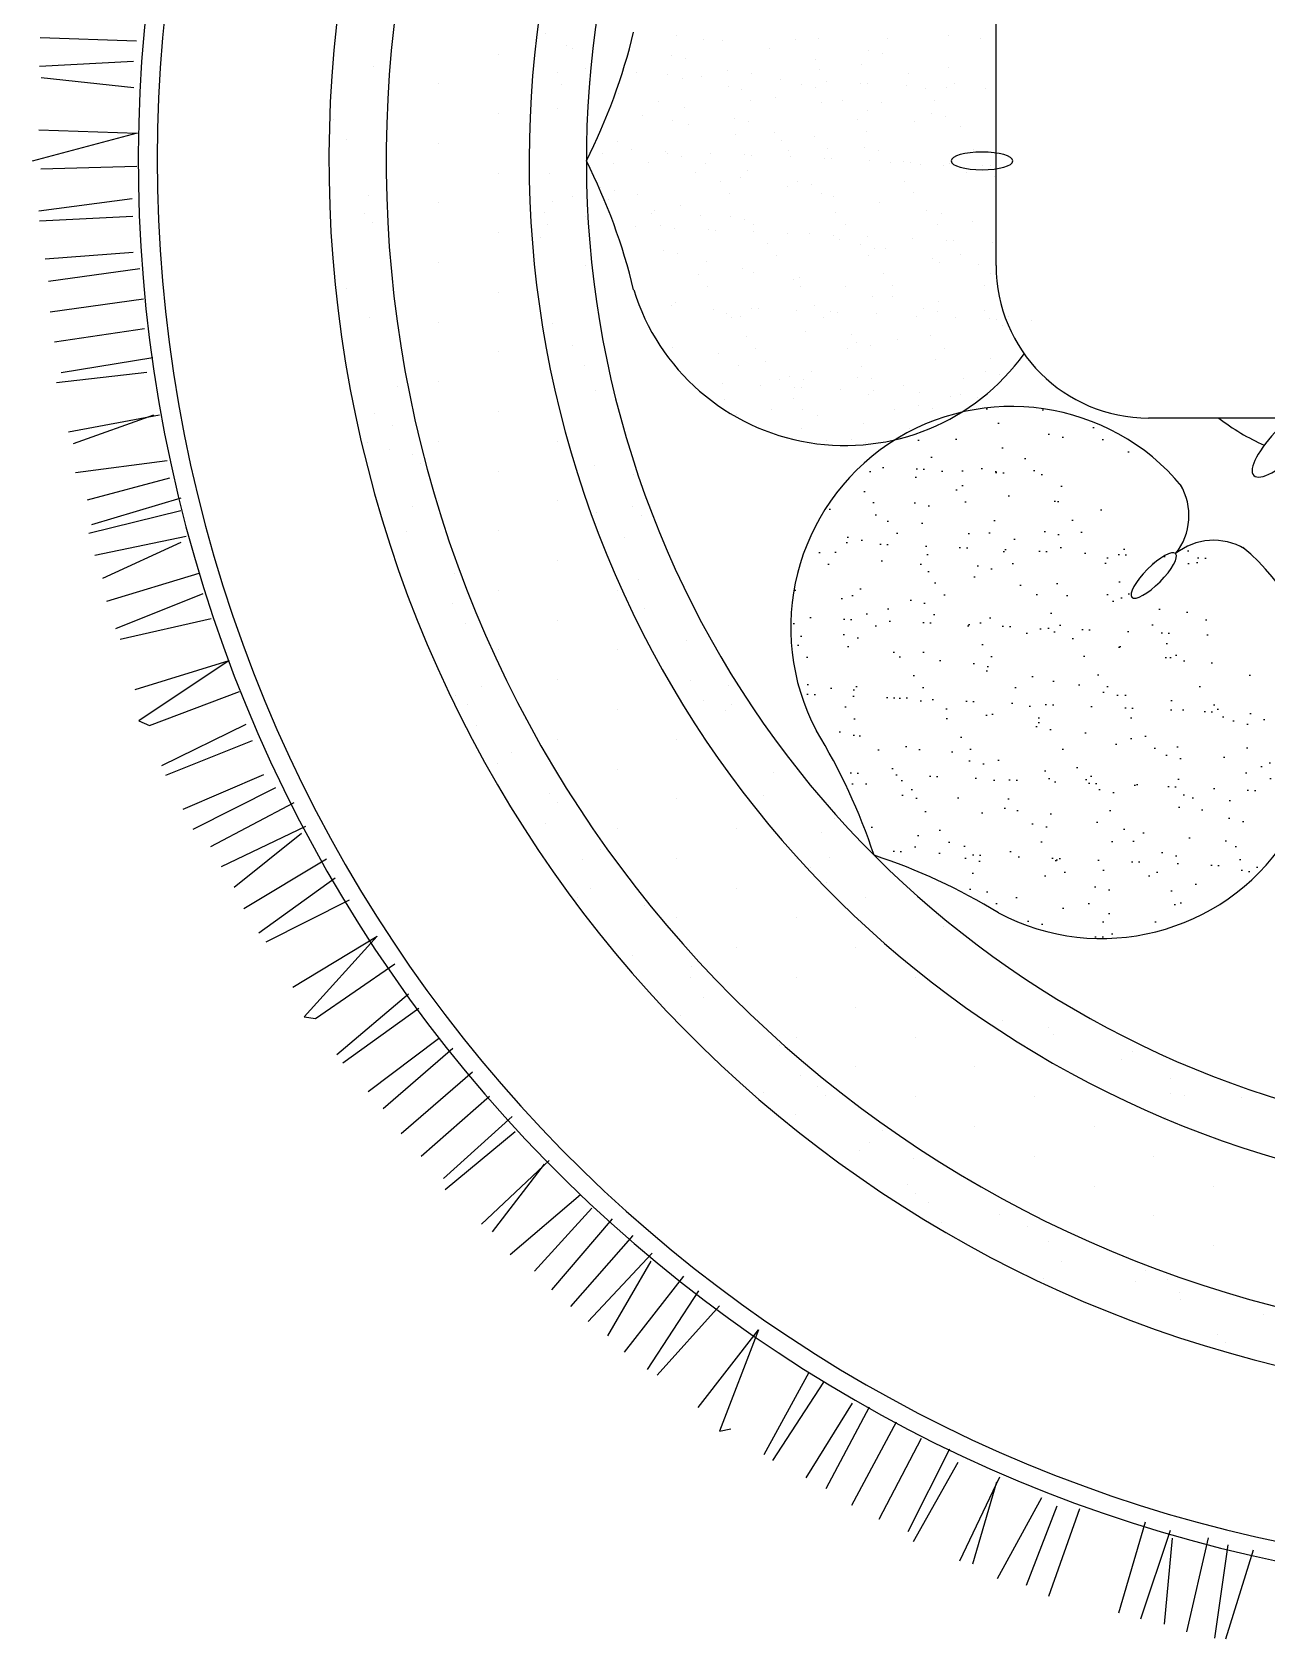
# Model space of a CAD drawing. Header units: inches. Extents: x 11.4 to 53.9, y 13.7 to 38.5.
# Drawn here: x 40.141 to 40.79, y 27.534 to 28.378 of the extents above; entities that cross this region are included whole.
import ezdxf

# ---------------------------------------------------------------- set-up
doc = ezdxf.new("R2010")
doc.units = ezdxf.units.IN
doc.header["$MEASUREMENT"] = 0
doc.layers.add('02', color=2, linetype='Continuous')
doc.layers.add('1', color=1, linetype='Continuous')

msp = doc.modelspace()

# ---------------------------------------------------------------- hatches: boundary and pattern name
at = {"layer": '1'}
h = msp.add_hatch(dxfattribs=at)
h.set_pattern_fill('AR-SAND', color=256, scale=0.016026, angle=135, style=0)
h.set_pattern_definition([(97.5, (36.244365, -28.553754), (0.02113902, 0.019800588), [0, -0.022836538, 0, -0.025540865, 0, -0.024414062]), (127.5, (36.244365, -28.553754), (0.01117995, 0.048782748), [0, -0.0123197115, 0, -0.020582933, 0, -0.00788762]), (167.5, (36.257432, -28.566821), (-0.033023276, 0.033143515), [0, -0.007512019, 0, -0.027043269, 0, -0.03530649]), (177.5, (36.257432, -28.56682), (-0.02261181, 0.04125996), [0, -0.00375601, 0, -0.017728365, 0, -0.020282452])])
edge = h.paths.add_edge_path()
edge.add_ellipse((40.73025, 28.09273), major_axis=(-0.01147, -0.01147), ratio=0.285714, start_angle=0, end_angle=180)
edge.add_ellipse((40.73025, 28.09273), major_axis=(-0.01147, -0.01147), ratio=0.285714, start_angle=-180, end_angle=0, ccw=False)
edge.add_ellipse((40.76168, 28.07932), major_axis=(-0.02255, -0.02255), ratio=1, start_angle=194.28791, end_angle=263.74494, ccw=False)
edge.add_ellipse((40.7029, 28.01815), major_axis=(-0.0821, -0.0821), ratio=1, start_angle=121.77938, end_angle=184.72393, ccw=False)
edge.add_ellipse((40.91464, 27.93044), major_axis=(0.0821, -0.0821), ratio=1, start_angle=193.22062, end_angle=211.77938)
edge.add_ellipse((40.7029, 28.01815), major_axis=(-0.0821, -0.0821), ratio=1, start_angle=17.15727, end_angle=103.22062, ccw=False)
edge.add_ellipse((40.48325, 27.64416), major_axis=(0.2247, -0.2247), ratio=1, start_angle=103.62883, end_angle=116.64845)
edge.add_line((40.5833, 27.94577), (40.71878, 28.08126))
edge = h.paths.add_edge_path()
edge.add_ellipse((40.28169, 27.84572), major_axis=(-0.2247, -0.2247), ratio=1, start_angle=153.35155, end_angle=166.37117)
edge.add_ellipse((40.65567, 28.06538), major_axis=(0.0821, -0.0821), ratio=1, start_angle=166.77938, end_angle=252.84273, ccw=False)
edge.add_ellipse((40.56797, 28.27712), major_axis=(0.0821, -0.0821), ratio=1, start_angle=-31.77938, end_angle=-13.22062)
edge.add_ellipse((40.65567, 28.06538), major_axis=(-0.0821, -0.0821), ratio=1, start_angle=175.27607, end_angle=238.22062, ccw=False)
edge.add_ellipse((40.71684, 28.12415), major_axis=(0.02255, -0.02255), ratio=1, start_angle=6.25506, end_angle=75.71209, ccw=False)
edge.add_ellipse((40.73025, 28.09273), major_axis=(-0.01147, -0.01147), ratio=0.285714, start_angle=180, end_angle=360)
edge.add_ellipse((40.73025, 28.09273), major_axis=(-0.01147, -0.01147), ratio=0.285714, start_angle=0, end_angle=180, ccw=False)
edge.add_line((40.71878, 28.08126), (40.5833, 27.94577))

# ---------------------------------------------------------------- linework, layer by layer
at = {"layer": '02'}
for p, q in [((40.64738, 28.25558, 0.34286), (40.64738, 30.17866, 0.34286)), ((40.19594, 28.3735, 0.34286), (40.14529, 28.37524, 0.34286)), ((40.14451, 28.32676, 0.34286), (40.19624, 28.32507, 0.34286)), ((40.14554, 28.30635, 0.34286), (40.19603, 28.30783, 0.34286)), ((40.19353, 28.29051, 0.34286), (40.14463, 28.28419, 0.34286)), ((40.19399, 28.2813, 0.34286), (40.14491, 28.27882, 0.34286)), ((40.1496, 28.24734, 0.34286), (40.19768, 28.25408, 0.34286)), ((40.20005, 28.22236, 0.34286), (40.15273, 28.21535, 0.34286)), ((40.20436, 28.20705, 0.34286), (40.15634, 28.19924, 0.34286)), ((40.16006, 28.1682, 0.34286), (40.20802, 28.17709, 0.34286)), ((42.06965, 28.17545, 0.34286), (40.72751, 28.17545, 0.34286)), ((40.21202, 28.15295, 0.34286), (40.16389, 28.14667, 0.34286)), ((40.21916, 28.1333, 0.34286), (40.17219, 28.11939, 0.34286)), ((40.2191, 28.12665, 0.34286), (40.1709, 28.1148, 0.34286)), ((40.21911, 28.1101, 0.34286), (40.17791, 28.09111, 0.34286)), ((40.22862, 28.09379, 0.34286), (40.18014, 28.079, 0.34286)), ((40.19513, 28.03289, 0.34286), (40.24461, 28.04807, 0.34286)), ((40.20273, 28.01392, 0.34286), (40.25001, 28.0317, 0.34286)), ((40.19714, 28.01632, 0.34286), (40.20273, 28.01392, 0.34286)), ((40.25326, 28.0145, 0.34286), (40.20906, 27.99267, 0.34286)), ((40.25669, 28.00594, 0.34286), (40.21106, 27.98767, 0.34286)), ((40.22571, 27.95942, 0.34286), (40.269, 27.98139, 0.34286)), ((40.27855, 27.97332, 0.34286), (40.23465, 27.95017, 0.34286)), ((40.28256, 27.95726, 0.34286), (40.24717, 27.92888, 0.34286)), ((40.29573, 27.94373, 0.34286), (40.25226, 27.91767, 0.34286)), ((40.27795, 27.87654, 0.34286), (40.3223, 27.90323, 0.34286)), ((40.28991, 27.85998, 0.34286), (40.33149, 27.88865, 0.34286)), ((40.3388, 27.87275, 0.34286), (40.30118, 27.84088, 0.34286)), ((40.34419, 27.86527, 0.34286), (40.30433, 27.83652, 0.34286)), ((40.2839, 27.86095, 0.34286), (40.28991, 27.85998, 0.34286)), ((40.32538, 27.81264, 0.34286), (40.36207, 27.84442, 0.34286)), ((40.3813, 27.81908, 0.34286), (40.34539, 27.78748, 0.34286)), ((40.39324, 27.80857, 0.34286), (40.35717, 27.77592, 0.34286)), ((40.37716, 27.75189, 0.34286), (40.4126, 27.78541, 0.34286)), ((40.42906, 27.76731, 0.34286), (40.39208, 27.73589, 0.34286)), ((40.44574, 27.7547, 0.34286), (40.41387, 27.7175, 0.34286)), ((40.45652, 27.74608, 0.34286), (40.42392, 27.70865, 0.34286)), ((40.46605, 27.73255, 0.34286), (40.44327, 27.69331, 0.34286)), ((40.48321, 27.72468, 0.34286), (40.45207, 27.68469, 0.34286)), ((40.49087, 27.65561, 0.34286), (40.5226, 27.69649, 0.34286)), ((40.54898, 27.67402, 0.34286), (40.5254, 27.63072, 0.34286)), ((40.55671, 27.66899, 0.34286), (40.52991, 27.62779, 0.34286)), ((40.55815, 27.61312, 0.34286), (40.58091, 27.656, 0.34286)), ((40.50205, 27.64321, 0.34286), (40.50799, 27.64447, 0.34286)), ((40.60799, 27.6393, 0.34286), (40.58589, 27.59687, 0.34286)), ((40.62292, 27.6338, 0.34286), (40.60106, 27.59034, 0.34286)), ((40.62837, 27.57514, 0.34286), (40.64932, 27.61919, 0.34286)), ((40.67121, 27.60825, 0.34286), (40.64805, 27.5656, 0.34286)), ((40.69131, 27.6025, 0.34286), (40.67501, 27.55631, 0.34286)), ((40.72564, 27.59533, 0.34286), (40.71176, 27.54768, 0.34286)), ((40.73998, 27.58705, 0.34286), (40.73577, 27.54188, 0.34286)), ((40.75886, 27.58711, 0.34286), (40.74737, 27.53775, 0.34286))]:
    msp.add_line(p, q, dxfattribs=at)
for centre, radius, start, end in [((40.4919, 26.03616, 0.34286), 2.39101, 63.47275, 86.2716), ((40.72751, 28.25558, 0.34286), 0.08013, 180, 270)]:
    msp.add_arc(centre, radius, start, end, dxfattribs=at)
at = {"layer": '1'}
for p, q in [((40.4108, 28.3773, 0.34286), (40.4108, 28.3773, 0.34286)), ((40.4216, 28.37118, 0.34286), (40.4216, 28.37118, 0.34286)), ((40.42498, 28.36966, 0.34286), (40.42498, 28.36966, 0.34286)), ((40.47978, 28.37655, 0.34286), (40.47978, 28.37655, 0.34286)), ((40.49359, 28.37436, 0.34286), (40.49359, 28.37436, 0.34286)), ((40.5039, 28.37371, 0.34286), (40.5039, 28.37371, 0.34286)), ((40.52823, 28.36931, 0.34286), (40.52823, 28.36931, 0.34286)), ((40.54213, 28.37445, 0.34286), (40.54213, 28.37445, 0.34286)), ((40.55395, 28.37456, 0.34286), (40.55395, 28.37456, 0.34286)), ((40.58035, 28.3687, 0.34286), (40.58035, 28.3687, 0.34286)), ((40.59044, 28.37484, 0.34286), (40.59044, 28.37484, 0.34286)), ((40.62228, 28.37634, 0.34286), (40.62228, 28.37634, 0.34286)), ((40.63898, 28.37493, 0.34286), (40.63898, 28.37493, 0.34286)), ((40.19434, 28.36265, 0.34286), (40.14497, 28.36015, 0.34286)), ((40.38588, 28.36667, 0.34286), (40.38588, 28.36667, 0.34286)), ((40.47696, 28.3658, 0.34286), (40.47696, 28.3658, 0.34286)), ((40.48429, 28.36417, 0.34286), (40.48429, 28.36417, 0.34286)), ((40.5527, 28.36379, 0.34286), (40.5527, 28.36379, 0.34286)), ((40.57682, 28.36095, 0.34286), (40.57682, 28.36095, 0.34286)), ((40.58768, 28.36708, 0.34286), (40.58768, 28.36708, 0.34286)), ((40.1457, 28.35427, 0.34286), (40.19441, 28.34903, 0.34286)), ((40.32026, 28.35997, 0.34286), (40.32026, 28.35997, 0.34286)), ((40.41676, 28.35681, 0.34286), (40.41676, 28.35681, 0.34286)), ((40.43171, 28.3591, 0.34286), (40.43171, 28.3591, 0.34286)), ((40.43363, 28.35238, 0.34286), (40.43363, 28.35238, 0.34286)), ((40.45864, 28.35675, 0.34286), (40.45864, 28.35675, 0.34286)), ((40.47497, 28.35573, 0.34286), (40.47497, 28.35573, 0.34286)), ((40.48276, 28.35391, 0.34286), (40.48276, 28.35391, 0.34286)), ((40.49269, 28.35496, 0.34286), (40.49269, 28.35496, 0.34286)), ((40.50612, 28.35803, 0.34286), (40.50612, 28.35803, 0.34286)), ((40.51876, 28.35653, 0.34286), (40.51876, 28.35653, 0.34286)), ((40.53441, 28.35314, 0.34286), (40.53441, 28.35314, 0.34286)), ((40.55443, 28.35842, 0.34286), (40.55443, 28.35842, 0.34286)), ((40.55843, 28.35209, 0.34286), (40.55843, 28.35209, 0.34286)), ((40.60114, 28.35654, 0.34286), (40.60114, 28.35654, 0.34286)), ((40.62215, 28.35943, 0.34286), (40.62215, 28.35943, 0.34286)), ((40.35458, 28.35102, 0.34286), (40.35458, 28.35102, 0.34286)), ((40.41892, 28.35083, 0.34286), (40.41892, 28.35083, 0.34286)), ((40.44911, 28.34615, 0.34286), (40.44911, 28.34615, 0.34286)), ((40.50709, 28.34951, 0.34286), (40.50709, 28.34951, 0.34286)), ((40.51362, 28.34825, 0.34286), (40.51362, 28.34825, 0.34286)), ((40.53156, 28.34399, 0.34286), (40.53156, 28.34399, 0.34286)), ((40.54517, 28.35068, 0.34286), (40.54517, 28.35068, 0.34286)), ((40.5525, 28.34905, 0.34286), (40.5525, 28.34905, 0.34286)), ((40.57614, 28.35132, 0.34286), (40.57614, 28.35132, 0.34286)), ((40.57989, 28.35115, 0.34286), (40.57989, 28.35115, 0.34286)), ((40.60016, 28.35027, 0.34286), (40.60016, 28.35027, 0.34286)), ((40.61047, 28.34873, 0.34286), (40.61047, 28.34873, 0.34286)), ((40.62162, 28.34933, 0.34286), (40.62162, 28.34933, 0.34286)), ((40.62562, 28.35102, 0.34286), (40.62562, 28.35102, 0.34286)), ((40.64188, 28.34845, 0.34286), (40.64188, 28.34845, 0.34286)), ((40.38588, 28.33537, 0.34286), (40.38588, 28.33537, 0.34286)), ((40.41721, 28.33779, 0.34286), (40.41721, 28.33779, 0.34286)), ((40.47011, 28.3416, 0.34286), (40.47011, 28.3416, 0.34286)), ((40.48358, 28.33851, 0.34286), (40.48358, 28.33851, 0.34286)), ((40.51842, 28.34199, 0.34286), (40.51842, 28.34199, 0.34286)), ((40.55568, 28.34115, 0.34286), (40.55568, 28.34115, 0.34286)), ((40.56696, 28.34209, 0.34286), (40.56696, 28.34209, 0.34286)), ((40.58001, 28.33674, 0.34286), (40.58001, 28.33674, 0.34286)), ((40.58697, 28.34141, 0.34286), (40.58697, 28.34141, 0.34286)), ((40.61337, 28.33556, 0.34286), (40.61337, 28.33556, 0.34286)), ((40.61527, 28.34248, 0.34286), (40.61527, 28.34248, 0.34286)), ((40.29944, 28.33213, 0.34286), (40.29944, 28.33213, 0.34286)), ((40.46162, 28.33411, 0.34286), (40.46162, 28.33411, 0.34286)), ((40.47761, 28.33183, 0.34286), (40.47761, 28.33183, 0.34286)), ((40.48595, 28.32971, 0.34286), (40.48595, 28.32971, 0.34286)), ((40.50998, 28.33266, 0.34286), (40.50998, 28.33266, 0.34286)), ((40.51732, 28.33103, 0.34286), (40.51732, 28.33103, 0.34286)), ((40.57446, 28.33231, 0.34286), (40.57446, 28.33231, 0.34286)), ((40.60448, 28.33122, 0.34286), (40.60448, 28.33122, 0.34286)), ((40.62071, 28.33393, 0.34286), (40.62071, 28.33393, 0.34286)), ((40.6286, 28.32838, 0.34286), (40.6286, 28.32838, 0.34286)), ((40.19624, 28.32507, 0.34286), (40.14103, 28.31043, 0.34286)), ((40.30616, 28.32157, 0.34286), (40.30616, 28.32157, 0.34286)), ((40.35458, 28.31972, 0.34286), (40.35458, 28.31972, 0.34286)), ((40.4484, 28.32049, 0.34286), (40.4484, 28.32049, 0.34286)), ((40.51042, 28.32419, 0.34286), (40.51042, 28.32419, 0.34286)), ((40.53095, 28.32567, 0.34286), (40.53095, 28.32567, 0.34286)), ((40.53454, 28.32135, 0.34286), (40.53454, 28.32135, 0.34286)), ((40.55179, 28.32339, 0.34286), (40.55179, 28.32339, 0.34286)), ((40.57926, 28.32606, 0.34286), (40.57926, 28.32606, 0.34286)), ((40.4356, 28.31718, 0.34286), (40.4356, 28.31718, 0.34286)), ((40.44048, 28.31431, 0.34286), (40.44048, 28.31431, 0.34286)), ((40.45586, 28.3163, 0.34286), (40.45586, 28.3163, 0.34286)), ((40.46481, 28.30991, 0.34286), (40.46481, 28.30991, 0.34286)), ((40.47357, 28.31552, 0.34286), (40.47357, 28.31552, 0.34286)), ((40.4748, 28.31463, 0.34286), (40.4748, 28.31463, 0.34286)), ((40.48214, 28.31301, 0.34286), (40.48214, 28.31301, 0.34286)), ((40.49759, 28.31447, 0.34286), (40.49759, 28.31447, 0.34286)), ((40.5153, 28.3137, 0.34286), (40.5153, 28.3137, 0.34286)), ((40.51905, 28.31354, 0.34286), (40.51905, 28.31354, 0.34286)), ((40.53845, 28.31589, 0.34286), (40.53845, 28.31589, 0.34286)), ((40.53931, 28.31265, 0.34286), (40.53931, 28.31265, 0.34286)), ((40.55702, 28.31188, 0.34286), (40.55702, 28.31188, 0.34286)), ((40.55887, 28.31694, 0.34286), (40.55887, 28.31694, 0.34286)), ((40.56078, 28.31171, 0.34286), (40.56078, 28.31171, 0.34286)), ((40.57819, 28.31754, 0.34286), (40.57819, 28.31754, 0.34286)), ((40.58104, 28.31083, 0.34286), (40.58104, 28.31083, 0.34286)), ((40.58552, 28.31591, 0.34286), (40.58552, 28.31591, 0.34286)), ((40.59179, 28.30973, 0.34286), (40.59179, 28.30973, 0.34286)), ((40.59875, 28.31006, 0.34286), (40.59875, 28.31006, 0.34286)), ((40.6025, 28.30989, 0.34286), (40.6025, 28.30989, 0.34286)), ((40.6353, 28.31637, 0.34286), (40.6353, 28.31637, 0.34286)), ((40.38588, 28.30407, 0.34286), (40.38588, 28.30407, 0.34286)), ((40.41273, 28.30378, 0.34286), (40.41273, 28.30378, 0.34286)), ((40.4464, 28.30915, 0.34286), (40.4464, 28.30915, 0.34286)), ((40.48928, 28.30439, 0.34286), (40.48928, 28.30439, 0.34286)), ((40.49494, 28.30924, 0.34286), (40.49494, 28.30924, 0.34286)), ((40.5134, 28.30155, 0.34286), (40.5134, 28.30155, 0.34286)), ((40.5166, 28.30537, 0.34286), (40.5166, 28.30537, 0.34286)), ((40.60746, 28.30858, 0.34286), (40.60746, 28.30858, 0.34286)), ((40.61999, 28.30827, 0.34286), (40.61999, 28.30827, 0.34286)), ((40.62277, 28.30901, 0.34286), (40.62277, 28.30901, 0.34286)), ((40.63179, 28.30417, 0.34286), (40.63179, 28.30417, 0.34286)), ((40.64048, 28.30823, 0.34286), (40.64048, 28.30823, 0.34286)), ((40.64423, 28.30807, 0.34286), (40.64423, 28.30807, 0.34286)), ((40.6464, 28.30241, 0.34286), (40.6464, 28.30241, 0.34286)), ((40.43962, 28.29661, 0.34286), (40.43962, 28.29661, 0.34286)), ((40.44695, 28.29499, 0.34286), (40.44695, 28.29499, 0.34286)), ((40.45893, 28.29282, 0.34286), (40.45893, 28.29282, 0.34286)), ((40.50244, 28.29947, 0.34286), (40.50244, 28.29947, 0.34286)), ((40.50724, 28.29321, 0.34286), (40.50724, 28.29321, 0.34286)), ((40.53773, 28.29714, 0.34286), (40.53773, 28.29714, 0.34286)), ((40.54301, 28.29951, 0.34286), (40.54301, 28.29951, 0.34286)), ((40.55034, 28.29789, 0.34286), (40.55034, 28.29789, 0.34286)), ((40.55578, 28.2933, 0.34286), (40.55578, 28.2933, 0.34286)), ((40.59929, 28.29995, 0.34286), (40.59929, 28.29995, 0.34286)), ((40.60409, 28.29369, 0.34286), (40.60409, 28.29369, 0.34286)), ((40.31782, 28.29234, 0.34286), (40.31782, 28.29234, 0.34286)), ((40.35458, 28.28842, 0.34286), (40.35458, 28.28842, 0.34286)), ((40.41432, 28.28918, 0.34286), (40.41432, 28.28918, 0.34286)), ((40.42484, 28.29168, 0.34286), (40.42484, 28.29168, 0.34286)), ((40.44367, 28.29011, 0.34286), (40.44367, 28.29011, 0.34286)), ((40.46814, 28.28459, 0.34286), (40.46814, 28.28459, 0.34286)), ((40.48142, 28.28734, 0.34286), (40.48142, 28.28734, 0.34286)), ((40.5622, 28.29162, 0.34286), (40.5622, 28.29162, 0.34286)), ((40.58632, 28.28878, 0.34286), (40.58632, 28.28878, 0.34286)), ((40.61065, 28.28437, 0.34286), (40.61065, 28.28437, 0.34286)), ((40.31558, 28.28269, 0.34286), (40.31558, 28.28269, 0.34286)), ((40.31981, 28.27808, 0.34286), (40.31981, 28.27808, 0.34286)), ((40.41005, 28.28342, 0.34286), (40.41005, 28.28342, 0.34286)), ((40.41166, 28.2771, 0.34286), (40.41166, 28.2771, 0.34286)), ((40.43157, 28.28112, 0.34286), (40.43157, 28.28112, 0.34286)), ((40.45821, 28.27592, 0.34286), (40.45821, 28.27592, 0.34286)), ((40.46643, 28.28305, 0.34286), (40.46643, 28.28305, 0.34286)), ((40.47123, 28.27679, 0.34286), (40.47123, 28.27679, 0.34286)), ((40.49226, 28.28174, 0.34286), (40.49226, 28.28174, 0.34286)), ((40.50782, 28.28149, 0.34286), (40.50782, 28.28149, 0.34286)), ((40.51516, 28.27986, 0.34286), (40.51516, 28.27986, 0.34286)), ((40.51977, 28.27688, 0.34286), (40.51977, 28.27688, 0.34286)), ((40.56328, 28.28353, 0.34286), (40.56328, 28.28353, 0.34286)), ((40.56808, 28.27727, 0.34286), (40.56808, 28.27727, 0.34286)), ((40.61662, 28.27736, 0.34286), (40.61662, 28.27736, 0.34286)), ((40.61855, 28.28277, 0.34286), (40.61855, 28.28277, 0.34286)), ((40.63512, 28.27885, 0.34286), (40.63512, 28.27885, 0.34286)), ((40.38588, 28.27277, 0.34286), (40.38588, 28.27277, 0.34286)), ((40.40833, 28.27039, 0.34286), (40.40833, 28.27039, 0.34286)), ((40.47847, 28.27504, 0.34286), (40.47847, 28.27504, 0.34286)), ((40.49618, 28.27426, 0.34286), (40.49618, 28.27426, 0.34286)), ((40.49993, 28.2741, 0.34286), (40.49993, 28.2741, 0.34286)), ((40.5202, 28.27321, 0.34286), (40.5202, 28.27321, 0.34286)), ((40.53791, 28.27244, 0.34286), (40.53791, 28.27244, 0.34286)), ((40.54963, 28.27222, 0.34286), (40.54963, 28.27222, 0.34286)), ((40.56192, 28.27139, 0.34286), (40.56192, 28.27139, 0.34286)), ((40.56518, 28.26898, 0.34286), (40.56518, 28.26898, 0.34286)), ((40.57964, 28.27062, 0.34286), (40.57964, 28.27062, 0.34286)), ((40.60365, 28.26957, 0.34286), (40.60365, 28.26957, 0.34286)), ((40.62136, 28.2688, 0.34286), (40.62136, 28.2688, 0.34286)), ((40.62512, 28.26863, 0.34286), (40.62512, 28.26863, 0.34286)), ((40.64538, 28.26775, 0.34286), (40.64538, 28.26775, 0.34286)), ((40.14793, 28.2591, 0.34286), (40.19402, 28.26251, 0.34286)), ((40.47264, 28.26347, 0.34286), (40.47264, 28.26347, 0.34286)), ((40.47998, 28.26184, 0.34286), (40.47998, 28.26184, 0.34286)), ((40.52727, 28.26711, 0.34286), (40.52727, 28.26711, 0.34286)), ((40.53207, 28.26085, 0.34286), (40.53207, 28.26085, 0.34286)), ((40.57603, 28.26637, 0.34286), (40.57603, 28.26637, 0.34286)), ((40.58061, 28.26094, 0.34286), (40.58061, 28.26094, 0.34286)), ((40.58336, 28.26474, 0.34286), (40.58336, 28.26474, 0.34286)), ((40.58951, 28.26457, 0.34286), (40.58951, 28.26457, 0.34286)), ((40.61398, 28.25905, 0.34286), (40.61398, 28.25905, 0.34286)), ((40.62893, 28.26133, 0.34286), (40.62893, 28.26133, 0.34286)), ((40.35458, 28.25712, 0.34286), (40.35458, 28.25712, 0.34286)), ((40.43162, 28.25532, 0.34286), (40.43162, 28.25532, 0.34286)), ((40.49126, 28.25069, 0.34286), (40.49126, 28.25069, 0.34286)), ((40.49545, 28.25754, 0.34286), (40.49545, 28.25754, 0.34286)), ((40.51445, 28.2542, 0.34286), (40.51445, 28.2542, 0.34286)), ((40.51992, 28.25202, 0.34286), (40.51992, 28.25202, 0.34286)), ((40.58811, 28.25117, 0.34286), (40.58811, 28.25117, 0.34286)), ((40.61783, 28.2571, 0.34286), (40.61783, 28.2571, 0.34286)), ((40.6381, 28.25621, 0.34286), (40.6381, 28.25621, 0.34286)), ((40.64424, 28.25125, 0.34286), (40.64424, 28.25125, 0.34286)), ((40.30602, 28.24359, 0.34286), (40.30602, 28.24359, 0.34286)), ((40.49606, 28.24443, 0.34286), (40.49606, 28.24443, 0.34286)), ((40.54085, 28.24835, 0.34286), (40.54085, 28.24835, 0.34286)), ((40.54404, 28.24918, 0.34286), (40.54404, 28.24918, 0.34286)), ((40.5446, 28.24452, 0.34286), (40.5446, 28.24452, 0.34286)), ((40.56837, 28.24477, 0.34286), (40.56837, 28.24477, 0.34286)), ((40.59291, 28.24491, 0.34286), (40.59291, 28.24491, 0.34286)), ((40.64146, 28.245, 0.34286), (40.64146, 28.245, 0.34286)), ((40.15042, 28.23124, 0.34286), (40.19956, 28.23803, 0.34286)), ((40.38588, 28.24147, 0.34286), (40.38588, 28.24147, 0.34286)), ((40.47707, 28.23482, 0.34286), (40.47707, 28.23482, 0.34286)), ((40.47926, 28.23618, 0.34286), (40.47926, 28.23618, 0.34286)), ((40.5521, 28.23475, 0.34286), (40.5521, 28.23475, 0.34286)), ((40.58265, 28.23908, 0.34286), (40.58265, 28.23908, 0.34286)), ((40.59284, 28.23925, 0.34286), (40.59284, 28.23925, 0.34286)), ((40.61696, 28.23641, 0.34286), (40.61696, 28.23641, 0.34286)), ((40.31813, 28.22828, 0.34286), (40.31813, 28.22828, 0.34286)), ((40.35458, 28.22582, 0.34286), (40.35458, 28.22582, 0.34286)), ((40.49878, 28.23222, 0.34286), (40.49878, 28.23222, 0.34286)), ((40.50567, 28.23032, 0.34286), (40.50567, 28.23032, 0.34286)), ((40.50859, 28.2281, 0.34286), (40.50859, 28.2281, 0.34286)), ((40.513, 28.2287, 0.34286), (40.513, 28.2287, 0.34286)), ((40.51879, 28.233, 0.34286), (40.51879, 28.233, 0.34286)), ((40.52255, 28.23284, 0.34286), (40.52255, 28.23284, 0.34286)), ((40.54281, 28.23195, 0.34286), (40.54281, 28.23195, 0.34286)), ((40.5569, 28.22849, 0.34286), (40.5569, 28.22849, 0.34286)), ((40.56052, 28.23118, 0.34286), (40.56052, 28.23118, 0.34286)), ((40.56427, 28.23102, 0.34286), (40.56427, 28.23102, 0.34286)), ((40.58454, 28.23013, 0.34286), (40.58454, 28.23013, 0.34286)), ((40.60544, 28.22858, 0.34286), (40.60544, 28.22858, 0.34286)), ((40.60905, 28.23323, 0.34286), (40.60905, 28.23323, 0.34286)), ((40.61639, 28.2316, 0.34286), (40.61639, 28.2316, 0.34286)), ((40.62626, 28.22831, 0.34286), (40.62626, 28.22831, 0.34286)), ((40.64129, 28.23201, 0.34286), (40.64129, 28.23201, 0.34286)), ((40.64398, 28.22754, 0.34286), (40.64398, 28.22754, 0.34286)), ((40.64773, 28.22737, 0.34286), (40.64773, 28.22737, 0.34286)), ((40.65376, 28.22897, 0.34286), (40.65376, 28.22897, 0.34286)), ((40.66576, 28.22648, 0.34286), (40.66576, 28.22648, 0.34286)), ((40.41463, 28.22513, 0.34286), (40.41463, 28.22513, 0.34286)), ((40.51609, 28.21833, 0.34286), (40.51609, 28.21833, 0.34286)), ((40.54747, 28.22106, 0.34286), (40.54747, 28.22106, 0.34286)), ((40.5717, 28.21945, 0.34286), (40.5717, 28.21945, 0.34286)), ((40.61294, 28.21881, 0.34286), (40.61294, 28.21881, 0.34286)), ((40.65086, 28.22396, 0.34286), (40.65086, 28.22396, 0.34286)), ((40.38588, 28.21017, 0.34286), (40.38588, 28.21017, 0.34286)), ((40.4247, 28.2137, 0.34286), (40.4247, 28.2137, 0.34286)), ((40.47258, 28.21168, 0.34286), (40.47258, 28.21168, 0.34286)), ((40.47764, 28.21242, 0.34286), (40.47764, 28.21242, 0.34286)), ((40.50176, 28.20958, 0.34286), (40.50176, 28.20958, 0.34286)), ((40.52089, 28.21207, 0.34286), (40.52089, 28.21207, 0.34286)), ((40.56943, 28.21216, 0.34286), (40.56943, 28.21216, 0.34286)), ((40.57387, 28.2152, 0.34286), (40.57387, 28.2152, 0.34286)), ((40.58121, 28.21358, 0.34286), (40.58121, 28.21358, 0.34286)), ((40.59582, 28.21661, 0.34286), (40.59582, 28.21661, 0.34286)), ((40.62015, 28.21221, 0.34286), (40.62015, 28.21221, 0.34286)), ((40.43143, 28.20314, 0.34286), (40.43143, 28.20314, 0.34286)), ((40.48008, 28.2019, 0.34286), (40.48008, 28.2019, 0.34286)), ((40.51229, 28.20303, 0.34286), (40.51229, 28.20303, 0.34286)), ((40.52609, 28.20517, 0.34286), (40.52609, 28.20517, 0.34286)), ((40.57693, 28.20239, 0.34286), (40.57693, 28.20239, 0.34286)), ((40.61567, 28.20594, 0.34286), (40.61567, 28.20594, 0.34286)), ((40.64208, 28.20008, 0.34286), (40.64208, 28.20008, 0.34286)), ((40.64462, 28.20668, 0.34286), (40.64462, 28.20668, 0.34286)), ((40.20121, 28.19934, 0.34286), (40.15381, 28.19386, 0.34286)), ((40.33319, 28.19206, 0.34286), (40.33319, 28.19206, 0.34286)), ((40.33764, 28.19396, 0.34286), (40.33764, 28.19396, 0.34286)), ((40.35458, 28.19452, 0.34286), (40.35458, 28.19452, 0.34286)), ((40.50343, 28.1934, 0.34286), (40.50343, 28.1934, 0.34286)), ((40.52369, 28.19252, 0.34286), (40.52369, 28.19252, 0.34286)), ((40.53342, 28.19574, 0.34286), (40.53342, 28.19574, 0.34286)), ((40.53869, 28.19718, 0.34286), (40.53869, 28.19718, 0.34286)), ((40.54141, 28.19174, 0.34286), (40.54141, 28.19174, 0.34286)), ((40.54516, 28.19158, 0.34286), (40.54516, 28.19158, 0.34286)), ((40.54602, 28.19555, 0.34286), (40.54602, 28.19555, 0.34286)), ((40.55056, 28.19965, 0.34286), (40.55056, 28.19965, 0.34286)), ((40.57468, 28.19681, 0.34286), (40.57468, 28.19681, 0.34286)), ((40.58173, 28.19613, 0.34286), (40.58173, 28.19613, 0.34286)), ((40.59901, 28.1924, 0.34286), (40.59901, 28.1924, 0.34286)), ((40.63028, 28.19622, 0.34286), (40.63028, 28.19622, 0.34286)), ((40.64941, 28.19846, 0.34286), (40.64941, 28.19846, 0.34286)), ((40.43696, 28.18978, 0.34286), (40.43696, 28.18978, 0.34286)), ((40.50495, 28.18537, 0.34286), (40.50495, 28.18537, 0.34286)), ((40.54092, 28.18596, 0.34286), (40.54092, 28.18596, 0.34286)), ((40.56542, 28.19069, 0.34286), (40.56542, 28.19069, 0.34286)), ((40.58049, 28.18791, 0.34286), (40.58049, 28.18791, 0.34286)), ((40.58313, 28.18992, 0.34286), (40.58313, 28.18992, 0.34286)), ((40.60715, 28.18887, 0.34286), (40.60715, 28.18887, 0.34286)), ((40.62348, 28.18688, 0.34286), (40.62348, 28.18688, 0.34286)), ((40.62861, 28.18793, 0.34286), (40.62861, 28.18793, 0.34286)), ((40.63778, 28.18645, 0.34286), (40.63778, 28.18645, 0.34286)), ((40.2048, 28.17693, 0.34286), (40.16253, 28.16187, 0.34286)), ((40.32067, 28.17788, 0.34286), (40.32067, 28.17788, 0.34286)), ((40.38588, 28.17887, 0.34286), (40.38588, 28.17887, 0.34286)), ((40.51084, 28.17753, 0.34286), (40.51084, 28.17753, 0.34286)), ((40.52942, 28.17985, 0.34286), (40.52942, 28.17985, 0.34286)), ((40.54572, 28.17971, 0.34286), (40.54572, 28.17971, 0.34286)), ((40.55354, 28.17701, 0.34286), (40.55354, 28.17701, 0.34286)), ((40.59426, 28.1798, 0.34286), (40.59426, 28.1798, 0.34286)), ((40.60689, 28.18206, 0.34286), (40.60689, 28.18206, 0.34286)), ((40.61423, 28.18043, 0.34286), (40.61423, 28.18043, 0.34286)), ((40.33051, 28.17171, 0.34286), (40.33051, 28.17171, 0.34286)), ((40.54531, 28.16989, 0.34286), (40.54531, 28.16989, 0.34286)), ((40.57787, 28.1726, 0.34286), (40.57787, 28.1726, 0.34286)), ((40.60176, 28.17003, 0.34286), (40.60176, 28.17003, 0.34286)), ((40.3173, 28.16274, 0.34286), (40.3173, 28.16274, 0.34286)), ((40.32879, 28.15867, 0.34286), (40.32879, 28.15867, 0.34286)), ((40.35458, 28.16322, 0.34286), (40.35458, 28.16322, 0.34286)), ((40.41718, 28.16322, 0.34286), (40.41718, 28.16322, 0.34286)), ((40.55825, 28.16338, 0.34286), (40.55825, 28.16338, 0.34286)), ((40.57171, 28.16404, 0.34286), (40.57171, 28.16404, 0.34286)), ((40.57905, 28.16241, 0.34286), (40.57905, 28.16241, 0.34286)), ((40.34064, 28.15609, 0.34286), (40.34064, 28.15609, 0.34286)), ((40.34487, 28.15148, 0.34286), (40.34487, 28.15148, 0.34286)), ((40.43671, 28.15051, 0.34286), (40.43671, 28.15051, 0.34286)), ((40.21325, 28.14378, 0.34286), (40.17, 28.13236, 0.34286)), ((40.38588, 28.14757, 0.34286), (40.38588, 28.14757, 0.34286)), ((40.45677, 28.14589, 0.34286), (40.45677, 28.14589, 0.34286)), ((40.32431, 28.12466, 0.34286), (40.32431, 28.12466, 0.34286)), ((40.34077, 28.12888, 0.34286), (40.34077, 28.12888, 0.34286)), ((40.35458, 28.13192, 0.34286), (40.35458, 28.13192, 0.34286)), ((40.41718, 28.13192, 0.34286), (40.41718, 28.13192, 0.34286)), ((40.43727, 28.12572, 0.34286), (40.43727, 28.12572, 0.34286)), ((40.45667, 28.12872, 0.34286), (40.45667, 28.12872, 0.34286)), ((40.4609, 28.12411, 0.34286), (40.4609, 28.12411, 0.34286)), ((40.3375, 28.11598, 0.34286), (40.3375, 28.11598, 0.34286)), ((40.38588, 28.11627, 0.34286), (40.38588, 28.11627, 0.34286)), ((40.22202, 28.11315, 0.34286), (40.17394, 28.10316, 0.34286)), ((40.45238, 28.1125, 0.34286), (40.45238, 28.1125, 0.34286)), ((40.41718, 28.10062, 0.34286), (40.41718, 28.10062, 0.34286)), ((40.36311, 28.09353, 0.34286), (40.36311, 28.09353, 0.34286)), ((40.4596, 28.09037, 0.34286), (40.4596, 28.09037, 0.34286)), ((40.23062, 28.08301, 0.34286), (40.18474, 28.06463, 0.34286)), ((40.38588, 28.08497, 0.34286), (40.38588, 28.08497, 0.34286)), ((40.44848, 28.08497, 0.34286), (40.44848, 28.08497, 0.34286)), ((40.36171, 28.07797, 0.34286), (40.36171, 28.07797, 0.34286)), ((40.4629, 28.07554, 0.34286), (40.4629, 28.07554, 0.34286)), ((40.18734, 28.0593, 0.34286), (40.23511, 28.07015, 0.34286)), ((40.36844, 28.06741, 0.34286), (40.36844, 28.06741, 0.34286)), ((40.41718, 28.06932, 0.34286), (40.41718, 28.06932, 0.34286)), ((40.48468, 28.0586, 0.34286), (40.48468, 28.0586, 0.34286)), ((40.24461, 28.04807, 0.34286), (40.19714, 28.01632, 0.34286)), ((40.38588, 28.05367, 0.34286), (40.38588, 28.05367, 0.34286)), ((40.44848, 28.05367, 0.34286), (40.44848, 28.05367, 0.34286)), ((40.37723, 28.03417, 0.34286), (40.37723, 28.03417, 0.34286)), ((40.41718, 28.03802, 0.34286), (40.41718, 28.03802, 0.34286)), ((40.48712, 28.03752, 0.34286), (40.48712, 28.03752, 0.34286)), ((40.50701, 28.03504, 0.34286), (40.50701, 28.03504, 0.34286)), ((40.36341, 28.02947, 0.34286), (40.36341, 28.02947, 0.34286)), ((40.36992, 28.02488, 0.34286), (40.36992, 28.02488, 0.34286)), ((40.49385, 28.02696, 0.34286), (40.49385, 28.02696, 0.34286)), ((40.50816, 28.02474, 0.34286), (40.50816, 28.02474, 0.34286)), ((40.40006, 28.01778, 0.34286), (40.40006, 28.01778, 0.34286)), ((40.44848, 28.02237, 0.34286), (40.44848, 28.02237, 0.34286)), ((40.5053, 28.02201, 0.34286), (40.5053, 28.02201, 0.34286)), ((40.37455, 28.01381, 0.34286), (40.37455, 28.01381, 0.34286)), ((40.41718, 28.00672, 0.34286), (40.41718, 28.00672, 0.34286)), ((40.47978, 28.00672, 0.34286), (40.47978, 28.00672, 0.34286)), ((40.39276, 27.99996, 0.34286), (40.39276, 27.99996, 0.34286)), ((40.38575, 27.99412, 0.34286), (40.38575, 27.99412, 0.34286)), ((40.44848, 27.99107, 0.34286), (40.44848, 27.99107, 0.34286)), ((40.53049, 27.98939, 0.34286), (40.53049, 27.98939, 0.34286)), ((40.22032, 27.97, 0.34286), (40.26281, 27.98818, 0.34286)), ((40.41272, 27.97817, 0.34286), (40.41272, 27.97817, 0.34286)), ((40.41695, 27.97356, 0.34286), (40.41695, 27.97356, 0.34286)), ((40.47978, 27.97542, 0.34286), (40.47978, 27.97542, 0.34286)), ((40.52546, 27.97733, 0.34286), (40.52546, 27.97733, 0.34286)), ((40.56261, 27.96491, 0.34286), (40.56261, 27.96491, 0.34286)), ((40.28465, 27.96093, 0.34286), (40.2404, 27.93961, 0.34286)), ((40.41083, 27.96235, 0.34286), (40.41083, 27.96235, 0.34286)), ((40.44848, 27.95977, 0.34286), (40.44848, 27.95977, 0.34286)), ((40.51108, 27.95977, 0.34286), (40.51108, 27.95977, 0.34286)), ((40.55557, 27.95762, 0.34286), (40.55557, 27.95762, 0.34286)), ((40.43978, 27.94864, 0.34286), (40.43978, 27.94864, 0.34286)), ((40.43015, 27.94368, 0.34286), (40.43015, 27.94368, 0.34286)), ((40.47978, 27.94412, 0.34286), (40.47978, 27.94412, 0.34286)), ((40.54238, 27.94412, 0.34286), (40.54238, 27.94412, 0.34286)), ((40.54968, 27.93932, 0.34286), (40.54968, 27.93932, 0.34286)), ((40.55993, 27.94455, 0.34286), (40.55993, 27.94455, 0.34286)), ((40.30028, 27.93375, 0.34286), (40.26019, 27.90483, 0.34286)), ((40.55822, 27.93152, 0.34286), (40.55822, 27.93152, 0.34286)), ((40.26401, 27.90029, 0.34286), (40.30774, 27.92236, 0.34286)), ((40.42747, 27.92333, 0.34286), (40.42747, 27.92333, 0.34286)), ((40.4343, 27.92849, 0.34286), (40.4343, 27.92849, 0.34286)), ((40.51108, 27.92847, 0.34286), (40.51108, 27.92847, 0.34286)), ((40.57905, 27.92376, 0.34286), (40.57905, 27.92376, 0.34286)), ((40.46262, 27.91958, 0.34286), (40.46262, 27.91958, 0.34286)), ((40.47978, 27.91282, 0.34286), (40.47978, 27.91282, 0.34286)), ((40.54238, 27.91282, 0.34286), (40.54238, 27.91282, 0.34286)), ((40.62001, 27.90843, 0.34286), (40.62001, 27.90843, 0.34286)), ((40.3223, 27.90323, 0.34286), (40.2839, 27.86095, 0.34286)), ((40.51108, 27.89717, 0.34286), (40.51108, 27.89717, 0.34286)), ((40.57368, 27.89717, 0.34286), (40.57368, 27.89717, 0.34286)), ((40.45664, 27.89314, 0.34286), (40.45664, 27.89314, 0.34286)), ((40.48684, 27.88157, 0.34286), (40.48684, 27.88157, 0.34286)), ((40.48755, 27.88721, 0.34286), (40.48755, 27.88721, 0.34286)), ((40.54238, 27.88152, 0.34286), (40.54238, 27.88152, 0.34286)), ((40.60498, 27.88152, 0.34286), (40.60498, 27.88152, 0.34286)), ((40.64963, 27.88683, 0.34286), (40.64963, 27.88683, 0.34286)), ((40.49356, 27.87101, 0.34286), (40.49356, 27.87101, 0.34286)), ((40.57368, 27.86587, 0.34286), (40.57368, 27.86587, 0.34286)), ((40.48171, 27.86137, 0.34286), (40.48171, 27.86137, 0.34286)), ((40.65073, 27.85891, 0.34286), (40.65073, 27.85891, 0.34286)), ((40.67471, 27.85506, 0.34286), (40.67471, 27.85506, 0.34286)), ((40.31758, 27.82161, 0.34286), (40.35443, 27.84951, 0.34286)), ((40.53384, 27.84599, 0.34286), (40.53384, 27.84599, 0.34286)), ((40.54238, 27.85022, 0.34286), (40.54238, 27.85022, 0.34286)), ((40.60498, 27.85022, 0.34286), (40.60498, 27.85022, 0.34286)), ((40.67733, 27.85134, 0.34286), (40.67733, 27.85134, 0.34286)), ((40.71343, 27.83869, 0.34286), (40.71343, 27.83869, 0.34286)), ((40.71888, 27.84257, 0.34286), (40.71888, 27.84257, 0.34286)), ((40.33481, 27.79956, 0.34286), (40.37238, 27.83197, 0.34286)), ((40.54487, 27.83011, 0.34286), (40.54487, 27.83011, 0.34286)), ((40.57368, 27.83457, 0.34286), (40.57368, 27.83457, 0.34286)), ((40.63628, 27.83457, 0.34286), (40.63628, 27.83457, 0.34286)), ((40.52518, 27.82138, 0.34286), (40.52518, 27.82138, 0.34286)), ((40.5538, 27.82421, 0.34286), (40.5538, 27.82421, 0.34286)), ((40.73884, 27.82078, 0.34286), (40.73884, 27.82078, 0.34286)), ((40.73912, 27.82825, 0.34286), (40.73912, 27.82825, 0.34286)), ((40.55803, 27.81959, 0.34286), (40.55803, 27.81959, 0.34286)), ((40.60498, 27.81892, 0.34286), (40.60498, 27.81892, 0.34286)), ((40.66758, 27.81892, 0.34286), (40.66758, 27.81892, 0.34286)), ((40.74643, 27.81962, 0.34286), (40.74643, 27.81962, 0.34286)), ((40.77613, 27.81846, 0.34286), (40.77613, 27.81846, 0.34286)), ((40.54219, 27.80975, 0.34286), (40.54219, 27.80975, 0.34286)), ((40.63628, 27.80327, 0.34286), (40.63628, 27.80327, 0.34286)), ((40.69888, 27.80327, 0.34286), (40.69888, 27.80327, 0.34286)), ((40.73644, 27.80789, 0.34286), (40.73644, 27.80789, 0.34286)), ((40.39479, 27.80038, 0.34286), (40.35797, 27.77003, 0.34286)), ((40.58788, 27.80115, 0.34286), (40.58788, 27.80115, 0.34286)), ((40.57577, 27.79058, 0.34286), (40.57577, 27.79058, 0.34286)), ((40.58087, 27.79467, 0.34286), (40.58087, 27.79467, 0.34286)), ((40.60398, 27.78666, 0.34286), (40.60398, 27.78666, 0.34286)), ((40.66758, 27.78762, 0.34286), (40.66758, 27.78762, 0.34286)), ((40.73018, 27.78762, 0.34286), (40.73018, 27.78762, 0.34286)), ((40.40998, 27.78352, 0.34286), (40.38267, 27.74791, 0.34286)), ((40.60083, 27.77288, 0.34286), (40.60083, 27.77288, 0.34286)), ((40.69888, 27.77197, 0.34286), (40.69888, 27.77197, 0.34286)), ((40.76148, 27.77197, 0.34286), (40.76148, 27.77197, 0.34286)), ((40.60506, 27.76827, 0.34286), (40.60506, 27.76827, 0.34286)), ((40.6121, 27.76314, 0.34286), (40.6121, 27.76314, 0.34286)), ((40.43508, 27.76028, 0.34286), (40.40498, 27.72719, 0.34286)), ((40.61883, 27.75258, 0.34286), (40.61883, 27.75258, 0.34286)), ((40.6491, 27.75723, 0.34286), (40.6491, 27.75723, 0.34286)), ((40.73018, 27.75632, 0.34286), (40.73018, 27.75632, 0.34286)), ((40.66406, 27.75054, 0.34286), (40.66406, 27.75054, 0.34286)), ((40.46667, 27.73672, 0.34286), (40.4331, 27.70088, 0.34286)), ((40.6748, 27.74292, 0.34286), (40.6748, 27.74292, 0.34286)), ((40.76148, 27.74067, 0.34286), (40.76148, 27.74067, 0.34286)), ((40.68153, 27.73236, 0.34286), (40.68153, 27.73236, 0.34286)), ((40.72585, 27.72746, 0.34286), (40.72585, 27.72746, 0.34286)), ((40.67258, 27.72338, 0.34286), (40.67258, 27.72338, 0.34286)), ((40.72082, 27.7218, 0.34286), (40.72082, 27.7218, 0.34286)), ((40.73751, 27.72269, 0.34286), (40.73751, 27.72269, 0.34286)), ((40.49105, 27.71702, 0.34286), (40.4641, 27.67558, 0.34286)), ((40.74393, 27.71597, 0.34286), (40.74393, 27.71597, 0.34286)), ((40.74423, 27.71214, 0.34286), (40.74423, 27.71214, 0.34286)), ((40.4693, 27.67272, 0.34286), (40.50212, 27.70908, 0.34286)), ((40.78764, 27.70437, 0.34286), (40.78764, 27.70437, 0.34286)), ((40.5226, 27.69649, 0.34286), (40.50205, 27.64321, 0.34286)), ((40.7639, 27.69419, 0.34286), (40.7639, 27.69419, 0.34286)), ((40.76812, 27.68957, 0.34286), (40.76812, 27.68957, 0.34286)), ((40.54765, 27.61867, 0.34286), (40.57195, 27.65798, 0.34286)), ((40.57167, 27.60432, 0.34286), (40.59502, 27.6481, 0.34286)), ((40.62731, 27.62673, 0.34286), (40.60393, 27.58514, 0.34286)), ((40.64757, 27.61648, 0.34286), (40.63495, 27.57342, 0.34286)), ((40.67936, 27.60386, 0.34286), (40.66322, 27.56214, 0.34286)), ((40.73879, 27.5911, 0.34286), (40.72336, 27.54448, 0.34286)), ((40.76919, 27.58345, 0.34286), (40.76212, 27.53453, 0.34286)), ((40.76804, 27.53411, 0.34286), (40.78257, 27.58089, 0.34286))]:
    msp.add_line(p, q, dxfattribs=at)
for centre, radius, start, end in [((40.94804, 28.31052, 0.34286), 0.7512, 113.59319, 349.64217), ((40.94804, 28.31052, 0.34286), 0.74119, 113.93179, 349.50062), ((40.94804, 28.31052, 0.34286), 0.65104, 117.50432, 348.02669), ((40.94804, 28.31052, 0.34286), 0.62099, 118.95755, 347.4381), ((40.94804, 28.31052, 0.34286), 0.54587, 123.42117, 345.67483), ((40.94804, 28.31052, 0.34286), 0.51583, 125.65294, 344.82086), ((40.1482, 28.45304, 0.34286), 0.31777, 333.35155, 346.37117), ((40.1482, 28.16799, 0.34286), 0.31777, 13.62883, 26.64845), ((40.56797, 28.27712, 0.34286), 0.11611, 197.15727, 324.2102), ((40.65567, 28.06538, 0.34286), 0.11611, 39.68108, 207.84273), ((40.83284, 28.2628, 0.34286), 0.11094, 231.94042, 246.33921), ((40.71684, 28.12415, 0.34286), 0.03189, 321.25506, 30.71209), ((40.7029, 28.01815, 0.34286), 0.11611, 242.15727, 50.31892), ((40.76168, 28.07932, 0.34286), 0.03189, 59.28791, 128.74494), ((40.28169, 27.84572, 0.34286), 0.31777, 18.35155, 31.37118), ((40.48325, 27.64416, 0.34286), 0.31777, 58.62883, 71.64845)]:
    msp.add_arc(centre, radius, start, end, dxfattribs=at)
at = {"layer": '1', "extrusion": (0, 0, -1)}
for centre, major_axis, ratio in [((40.64004, 28.31052, 0.34286), (-0.01622, 0), 0.285714), ((40.80151, 28.16399, 0.34286), (-0.01873, -0.01873), 0.306812), ((40.73025, 28.09273, 0.34286), (-0.01147, -0.01147), 0.285714)]:
    msp.add_ellipse(centre, major_axis=major_axis, ratio=ratio, start_param=3.141593, end_param=9.424778, dxfattribs=at)

doc.saveas('drawing.dxf')
